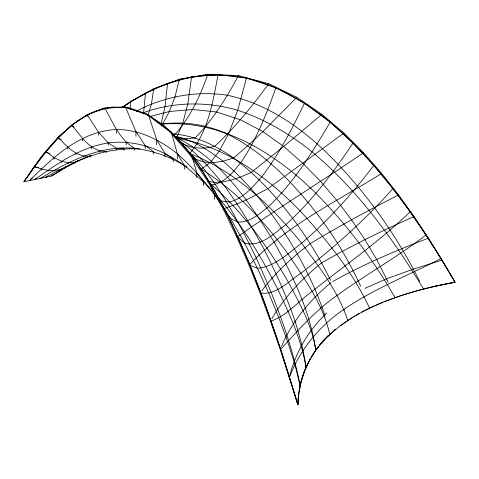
<?xml version="1.0" encoding="UTF-8"?>
<svg xmlns="http://www.w3.org/2000/svg" width="479" height="479" viewBox="0 0 479 479"><rect width="100%" height="100%" fill="white"/><g stroke="black" fill="none" stroke-linecap="round" stroke-linejoin="round"><path stroke-width="0.72" d="M125.031 107.386L125.193 105.23L145.508 93.1L167.53 83.406L191.582 76.909L218.047 74.688L246.505 78.035L275.922 87.723L304.5 103.177L330.211 122.157L353.017 143.005L373.83 165.321L392.912 188.51L410.18 211.766L426.029 234.991L440.979 258.552L455.05 282.191C388.978 294.232 299.692 323.906 297.866 404.743L280.149 349.197L270.419 321.014L260.091 293.034L249.068 265.312L236.883 237.291L223.13 208.952L207.67 181.218L190.127 155.016L169.62 131.527L146.7 114.355L123.893 106.841L103.56 108.152L86.274 115.211L71.401 125.618L58.085 138.203L45.834 152.22L34.464 167.009L23.95 181.757L51.552 176.021L67.282 166.506L77.778 160.764M298.088 401.857L297.866 404.743L281.371 351.412L264.797 303.339L248.134 260.516L231.393 222.945L214.562 190.624L197.653 163.561L180.661 141.748L163.578 125.181L146.418 113.87L129.174 107.811L111.847 107.009L94.435 111.451L76.939 121.151L59.36 136.102L41.697 156.298L23.95 181.757L34.129 166.53L45.619 151.37L58.133 137.335L71.856 124.941L87.184 114.84L104.901 108.152L125.54 107.206L148.424 114.918L171.266 131.976L191.708 155.316L209.185 181.433L224.531 209.119L230.351 218.37L244.643 243.182L257.415 268.252L268.809 293.226L278.946 317.93L287.765 342.006L294.992 364.818L300.058 385.559M298.195 400.42L298.417 397.54M298.639 394.654L298.752 393.217M130.09 109.314L130.713 101.452L153.771 88.747L179.386 79.203L207.772 74.257L238.38 75.58L268.785 83.741L296.824 97.303L321.924 114.325L343.916 133.036L363.525 152.711L381.679 173.452L398.57 194.935L414.06 216.508L428.43 238.105L442.093 260.079L455.05 282.191L431.998 286.909M145.508 93.1L143.455 113.978M167.53 83.406L165.027 106.566L160.968 124.157C220.568 119.067 275.162 152.909 315.972 193.354C346.676 224.465 373.422 259.546 394.965 297.597M328.325 335.324C309.632 353.532 298.932 378.745 297.866 404.743C277.976 337.976 255.846 271.509 224.531 209.119M191.582 76.909L187.852 103.745L182.595 123.839L176.314 138.281C225.034 145.951 266.486 176.332 300.141 210.916C327.043 240.213 352.616 271.755 369.513 308.015M153.771 88.747L151.406 104.087L148.125 115.086M299.165 391.014L300.824 382.206M218.047 74.688C212.904 102.027 208.269 131.653 189.648 153.543C235.189 171.051 271.485 205.754 301.608 243.206C319.361 267.192 338.384 291.525 347.682 320.265M179.386 79.203L175.027 96.698L169.386 111.499L162.046 125.097M246.505 78.035L237.704 110.29L228.537 133.976L219.304 151.071L210.173 162.65L201.276 169.141L199.953 168.47M301.046 381.506L302.135 378.009M302.566 376.614L304.093 371.716M289.903 374.961C296.238 351.382 308.889 329.576 326.828 312.955M207.772 74.257C200.473 95.848 190.319 116.732 175.374 134.102L172.446 134.162M275.922 87.723C266.623 113.655 256.564 139.605 240.877 162.441C233.165 171.991 224.795 183.158 211.73 184.87L210.383 184.391M289.514 377.051C300.046 349.383 319.577 325.954 343.94 309.308C374.261 288.711 408.533 275.275 440.979 258.552M304.393 371.051L308.554 361.735M281.436 346.503C292.106 321.325 309.991 299.902 331.013 282.658M304.5 103.177C292.13 128.677 279.197 154.118 261.827 176.649C252.87 186.918 243.458 198.132 229.824 202L221.43 201.066L218.741 198.557M238.38 75.58C226.561 97.979 212.91 119.648 195.252 137.94L185.367 138.796L175.607 137.257C220.202 158.483 248.888 201.258 274.042 242.027C292.932 275.724 310.194 311.422 315.655 350.047M309.685 359.843L310.44 358.579M311.566 356.687L312.32 355.43M313.074 354.167L314.206 352.275M330.211 122.157C312.458 152.071 293.98 182.194 268.695 206.437C259.786 213.814 250.098 222.4 237.794 222.106L230.351 218.37L228.309 215.316M271.97 318.541C284.592 296.86 302.165 278.533 321.619 262.869C351.496 245.613 382.595 230.615 414.06 216.508M353.017 143.005C333.456 172.314 312.182 200.827 285.939 224.537C274.21 233.333 260.774 247.421 244.643 243.182L238.141 237.434M52.421 174.829L51.552 176.021L64.707 167.842L79.532 160.231L90.178 155.825M268.785 83.741C252.385 105.835 235.117 127.462 214.837 146.155C202.33 149.789 188.115 148.628 177.709 140.263M314.631 351.712L318.056 347.239M319.337 345.563L320.625 343.886M260.091 293.034L260.965 291.903M261.839 290.777C275.251 272.515 292.334 257.361 310.2 243.595C339.024 226.25 368.62 210.233 398.57 194.935M373.83 165.321C352.412 193.588 328.624 220.154 301.608 243.206C288.202 253.247 274.976 266.779 257.415 268.252L250.164 265.432M249.068 265.312C286.011 225.429 336.234 201.916 381.679 173.452M392.912 188.51C365.345 219.873 333.977 247.613 301.034 273.18C288.825 281.005 276.814 294.896 261.013 293.13M32.135 177.889L29.572 180.583C53.432 156.777 80.825 131.24 116.391 129.492C139.138 129.396 159.89 139.916 177.344 153.777C197.067 171.183 213.58 191.828 227.495 214.095M323.062 341.216L325.067 339.108M326.576 337.527L335.599 329.307M296.824 97.303L262.905 131.605L247.817 145.706L233.62 157.932L223.094 161.219L213.335 162.65L204.443 162.136L196.6 159.597L192.48 156.681M280.664 349.251C298.327 330.193 315.451 310.38 337 295.471C366.124 274.485 397.57 256.936 426.029 234.991M47.678 176.044L45.804 177.212L59.797 169.662L64.707 167.842L65.785 166.836M410.18 211.766C379.841 241.165 345 265.174 312.069 291.46C298.417 301.207 287.268 315.356 271.144 321.092M321.924 114.325L283.754 146.466L251.301 172.392L240.374 177.122L230.435 180.355L221.561 182.086L213.897 182.343L207.67 181.218M36.123 178.505L34.979 179.463C57.252 163.602 80.586 147.203 108.254 142.946C135.725 139.203 162.758 149.723 184.66 165.764L187.145 167.195M333.887 330.522L335.611 329.139M236.883 237.291C278.137 207.772 321.702 181.475 363.525 152.711M122.211 107.434L125.193 105.23M343.916 133.036L267.803 188.714L246.194 199.941L237.153 203.88L223.13 208.952M122.277 107.452L130.713 101.452M122.432 107.655L123.636 106.793M125.438 105.506L132.06 100.788L145.065 93.896M340.048 325.744L352.4 317.397M353.622 316.673L354.843 315.948M356.065 315.224L359.124 313.41M40.505 178.314C68.934 161.207 100.536 144.975 134.779 148.346L136.892 148.544M332.875 281.466C363.417 264.288 395.798 250.745 428.43 238.105M146.364 93.207L156.765 87.699L181.493 79.119L190.959 77.562M361.627 312.051L374.482 305.758M34.129 166.53L41.487 169.033L48.104 170.302L54.229 170.476L59.797 169.662L79.532 160.231L79.532 160.98M136.275 111.218C164.075 96.489 196.258 90.477 227.429 95.267C263.803 102.889 295.567 123.798 322.493 148.741C362.399 186.78 395.025 232.273 419.742 281.484M45.619 151.37L54.133 157.597L61.719 161.297L68.497 162.83L74.461 162.429L91.848 155.31M364.926 288.352L386.703 278.784L413.497 269.054L442.093 260.079M142.395 113.14L143.76 112.553C173.919 101.787 207.036 101.285 237.704 110.29C265.001 119.199 289.819 134.018 312.146 151.927C357.669 190.025 392.882 238.62 423.604 289.011M375.817 305.201L382.481 302.411M383.811 301.854L401.641 295.363M402.336 295.118L417.999 290.502M58.133 137.335C66.563 146.149 76.544 157.585 90.022 156.154C105.973 150.849 122.744 147.891 139.587 149.047M149.628 116.601L169.386 111.499L192.57 109.469L216.58 112.002L240.362 119.732L262.905 131.605L283.754 146.466L302.866 163.279L320.505 181.307L336.713 200.252L351.502 219.807L364.842 239.632L376.65 259.42L388.14 282.179M418.712 290.292L435.585 286.155M160.699 124.348L162.878 123.899C184.894 121.265 207.179 124.75 227.321 134.03C248.799 144.772 267.701 159.758 284.706 176.601C316.014 208.467 342.192 245.553 360.657 286.28M423.352 288.681L426.238 288.095M436.285 285.981L455.05 282.191C420.67 223.885 382.104 166.674 330.354 122.277C298.71 96.686 260.402 74.999 218.634 75.263M192.414 77.323L206.245 75.041L217.173 75.233M65.809 166.746L67.282 166.506M172.47 134.102L175.374 134.102C212.49 138 242.961 162.585 267.803 188.714C293.052 215.951 314.308 246.847 330.564 280.239M71.856 124.941C80.843 135.886 90.423 152.053 106.554 151.454L106.554 152.597M34.464 167.009L38.901 167.387M87.184 114.84L98.566 132.192L108.254 142.946L116.678 148.227L124.079 148.909L124.079 150.226M104.901 108.152C113.008 122.612 119.606 139.784 134.779 148.346C153.011 150.717 170.722 156.747 186.217 166.71M174.524 136.299C192.845 139.347 208.515 150.328 223.094 161.219C241.296 176.703 257.013 194.773 271.353 213.832C293.747 244.775 312.733 278.497 324.63 314.901L324.978 316.332M45.834 152.22L49.918 153.496M171.266 131.976L177.344 153.777L184.66 165.764L203.653 181.978L205 182.463M58.085 138.203L61.258 139.748M177.853 140.293C195.378 150.645 208.587 166.722 221.561 182.086C237.698 203.515 251.882 226.328 264.414 250.038C283.107 287.101 300.004 325.894 306.051 367.261M71.401 125.618L73.928 127.204M201.276 169.141C236.117 190.546 264.157 221.16 288.041 254.008C304.602 279.059 323.235 304.458 329.684 334.33M190.127 155.016L191.301 155.849M148.424 114.918L156.663 139.652L164.932 153.394L173.218 159.297L173.218 161.68M125.54 107.206L135.946 131.587L145.191 145.538L153.741 151.927L153.741 154.076M86.274 115.211L88.016 116.511M209.946 183.517L211.73 184.87C243.033 212.407 267.809 246.499 288.526 282.484C299.866 303.914 312.266 325.72 315.751 350.065M103.56 108.152L104.638 109.11M209.185 181.433L214.436 194.552L216.053 196.055M182.996 145.766C215.412 177.02 236.488 217.735 256.115 257.726C274.79 298.8 291.322 341.21 300.231 385.571M123.893 106.841L124.887 107.895M191.708 155.316L196.785 172.632L203.653 181.978L211.778 190.702M217.873 197.246C242.188 224.843 261.241 256.666 277.862 289.364C289.627 314.314 301.554 339.773 305.919 367.237M169.62 131.527L170.572 132.575M146.7 114.355L147.664 115.481M343.94 309.308L343.94 310.482M230.351 220.328L230.351 222.939M214.436 194.552L214.436 199.33M203.653 181.978L203.653 185.583M196.785 172.632L196.785 177.667M184.66 165.764L184.66 169.291M177.344 153.777L177.344 158.986M164.932 153.394L164.932 156.729M156.663 139.652L156.663 144.754M145.191 145.538L145.191 148.574M135.946 131.587L135.946 136.186M134.779 148.346L134.779 150.25M126.151 142.239L126.151 144.886M116.678 148.227L116.678 149.885M116.391 129.492L116.391 133.366M108.254 142.946L108.254 145.197M99.602 151.029L99.602 152.448M98.566 132.192L98.566 135.341M91.609 146.873L91.609 148.753M90.022 156.154L90.022 157.142M83.568 156.118L83.568 157.316M82.436 138.413L82.436 140.94M76.155 153.244L76.155 154.777M74.461 162.429L74.461 163.261M68.497 162.83L68.497 163.812M67.713 147.143L67.713 149.143M64.707 167.842L64.707 168.452M61.719 161.297L61.719 162.519M59.797 169.662L59.797 170.35M54.229 170.476L54.229 171.26M54.133 157.597L54.133 159.136M48.104 170.302L48.104 171.231M41.487 169.033L41.487 170.153"/></g></svg>
